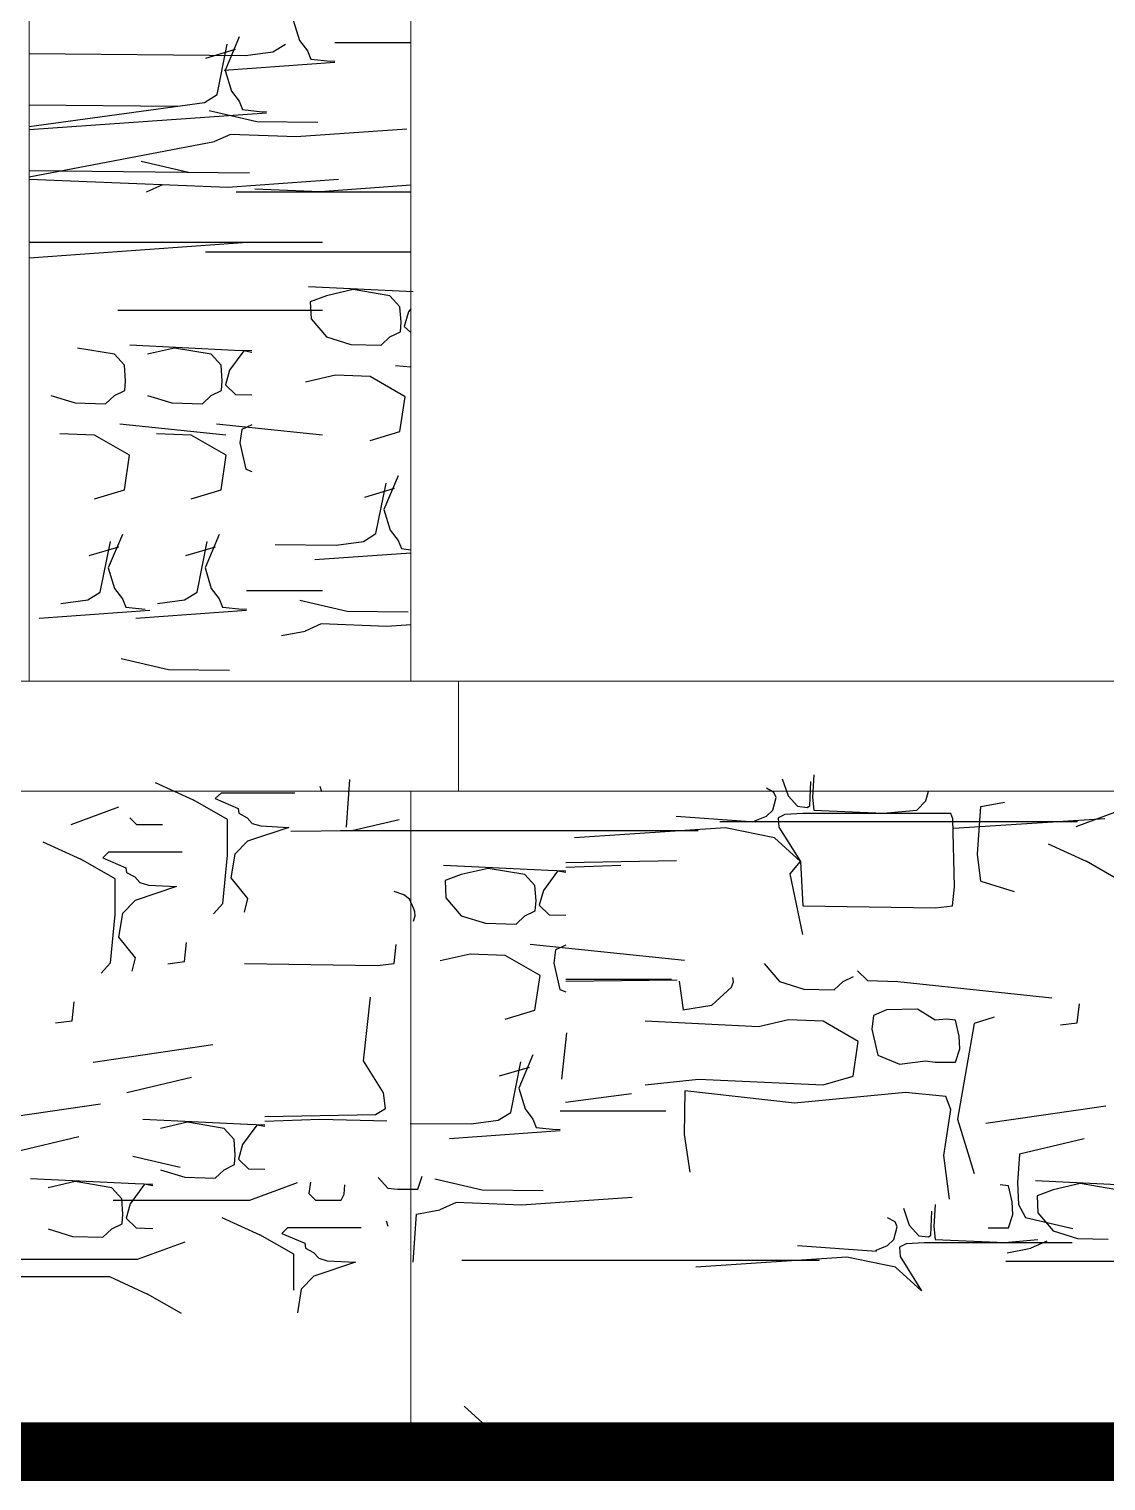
# Model space of a CAD drawing. Header units: millimetres. Extents: x 85048 to 158814, y 1395 to 38919.
# Drawn here: x 125186 to 126653, y 23374 to 25353 of the extents above; entities that cross this region are included whole.
import ezdxf

# ---------------------------------------------------------------- set-up
doc = ezdxf.new("R2010")
doc.units = ezdxf.units.MM
doc.layers.add('hatches', color=8, linetype='Continuous')
doc.layers.add('wall', color=5, linetype='Continuous')

msp = doc.modelspace()

# ---------------------------------------------------------------- linework, layer by layer
at = {"layer": 'hatches', "color": 252, "ltscale": 50, "true_color": 0x8f9991}
for p, q in [((125545.7, 25365.6, -445.2), (125554.3, 25337.6, -445.2)), ((125442, 25264, -222.3), (125455.7, 25332.9, -222.3)), ((125472.1, 25342.5, -222.3), (125452.8, 25296.8, -222.3)), ((125517.8, 25322.1, -445.2), (125535, 25332.9, -445.2)), ((125554.3, 25337.6, -445.2), (125565, 25323.6, -445.2)), ((125706, 25334.3, -445.2), (125602.3, 25334.3, -445.2)), ((125185.9, 25319.8, -445.2), (125480.9, 25317.1, -445.2)), ((125426.6, 25313.6, -222.3), (125467.2, 25325.7, -222.3)), ((125480.9, 25317.1, -445.2), (125517.8, 25322.1, -445.2)), ((125565, 25323.6, -445.2), (125569.5, 25312.4, -445.2)), ((125569.5, 25312.4, -445.2), (125596.3, 25309.5, -445.2)), ((125602.3, 25307.7, -445.2), (125451.5, 25297, -445.2)), ((125452.8, 25296.8, -222.3), (125461.4, 25268.7, -222.3)), ((125596.3, 25309.5, -445.2), (125602.3, 25309.8, -445.2)), ((125185.9, 25220.4, -222.3), (125424.9, 25253.3, -222.3)), ((125424.9, 25253.3, -222.3), (125442, 25264, -222.3)), ((125461.4, 25268.7, -222.3), (125472.1, 25254.8, -222.3)), ((125472.1, 25254.8, -222.3), (125476.6, 25243.5, -222.3)), ((125185.9, 25250.1, -222.3), (125388, 25248.2, -222.3)), ((125509.4, 25238.8, -222.3), (125185.9, 25215.8, -222.3)), ((125431.4, 25242.1, -445.2), (125495.9, 25227.1, -445.2)), ((125476.6, 25243.5, -222.3), (125503.3, 25240.6, -222.3)), ((125503.3, 25240.6, -222.3), (125509.4, 25241, -222.3)), ((125495.9, 25227.1, -445.2), (125579, 25226.3, -445.2)), ((125700.3, 25217, -445.2), (125549.5, 25206.2, -445.2)), ((125185.9, 25151.7, -445.2), (125438.3, 25200, -445.2)), ((125460.3, 25209.7, -445.2), (125438.3, 25200, -445.2)), ((125549.5, 25206.2, -445.2), (125460.3, 25209.7, -445.2)), ((125338.5, 25173.3, -222.3), (125402.9, 25158.2, -222.3)), ((125185.9, 25160.3, -222.3), (125486, 25157.4, -222.3)), ((125456.6, 25137.4, -222.3), (125185.9, 25148, -222.3)), ((125367.4, 25140.9, -222.3), (125345.4, 25131.1, -222.3)), ((125607.4, 25148.1, -222.3), (125456.6, 25137.4, -222.3)), ((125582.5, 25131.6, -222.3), (125493.3, 25135.1, -222.3)), ((125706, 25140.4, -222.3), (125582.5, 25131.6, -222.3)), ((125468, 25131.6, -222.3), (125706, 25131.6, -222.3)), ((125489.5, 25062.7, 0.5), (125185.9, 25041.1, 0.5)), ((125185.9, 25062.7, 0.5), (125585.7, 25062.7, 0.5)), ((125426.3, 25049.6, -3.3), (125706, 25049.6, -3.3)), ((125566.7, 25002.4, -222.3), (125709.3, 24995.4, -222.3)), ((125627.5, 24998.1, -222.3), (125590.9, 24989.6, -222.3)), ((125677.5, 24989.6, -222.3), (125627.5, 24998.1, -222.3)), ((125590.9, 24989.6, -222.3), (125569, 24981.6, -222.3)), ((125569, 24981.6, -222.3), (125570, 24958.1, -222.3)), ((125691.1, 24974.7, -222.3), (125677.5, 24989.6, -222.3)), ((125306.8, 24969.9, 219.6), (125585.7, 24969.9, 219.6)), ((125570, 24958.1, -222.3), (125590.9, 24933.6, -222.3)), ((125692.7, 24953.7, -222.3), (125691.1, 24974.7, -222.3)), ((125702.8, 24967.7, -222.3), (125697, 24948, -222.3)), ((125706, 24972, -222.3), (125702.8, 24967.7, -222.3)), ((125677.5, 24933.6, -222.3), (125691.7, 24940.4, -222.3)), ((125691.7, 24940.4, -222.3), (125692.7, 24953.7, -222.3)), ((125697, 24948, -222.3), (125706, 24939.5, -222.3)), ((125302, 24910, 0.5), (125252, 24918.5, 0.5)), ((125322.9, 24922.8, 0.5), (125465.6, 24915.8, 0.5)), ((125383.8, 24918.5, 0.5), (125347.1, 24910, 0.5)), ((125433.8, 24910, 0.5), (125383.8, 24918.5, 0.5)), ((125590.9, 24933.6, -222.3), (125624, 24923.2, -222.3)), ((125624, 24923.2, -222.3), (125665.6, 24922.2, -222.3)), ((125665.6, 24922.2, -222.3), (125677.5, 24933.6, -222.3)), ((125315.6, 24895.1, 0.5), (125302, 24910, 0.5)), ((125447.4, 24895.1, 0.5), (125433.8, 24910, 0.5)), ((125478.4, 24914.8, 0.5), (125459.1, 24888.1, 0.5)), ((125465.6, 24915.8, 0.5), (125489.5, 24915.1, 0.5)), ((125489.5, 24912.6, 0.5), (125478.4, 24914.8, 0.5)), ((125317.2, 24874, 0.5), (125315.6, 24895.1, 0.5)), ((125449, 24874, 0.5), (125447.4, 24895.1, 0.5)), ((125459.1, 24888.1, 0.5), (125453.3, 24868.4, 0.5)), ((125603.1, 24881.4, -222.3), (125562.2, 24872, -222.3)), ((125650.6, 24879.6, -222.3), (125603.1, 24881.4, -222.3)), ((125698.2, 24851.9, -222.3), (125650.6, 24879.6, -222.3)), ((125685, 24894.9, -226.1), (125706, 24892.7, -226.1)), ((125302, 24854, 0.5), (125316.2, 24860.8, 0.5)), ((125316.2, 24860.8, 0.5), (125317.2, 24874, 0.5)), ((125433.8, 24854, 0.5), (125448, 24860.8, 0.5)), ((125448, 24860.8, 0.5), (125449, 24874, 0.5)), ((125453.3, 24868.4, 0.5), (125467.1, 24855.3, 0.5)), ((125215.3, 24854, 0.5), (125248.5, 24843.6, 0.5)), ((125248.5, 24843.6, 0.5), (125290.1, 24842.6, 0.5)), ((125290.1, 24842.6, 0.5), (125302, 24854, 0.5)), ((125347.1, 24854, 0.5), (125380.3, 24843.6, 0.5)), ((125380.3, 24843.6, 0.5), (125421.9, 24842.6, 0.5)), ((125421.9, 24842.6, 0.5), (125433.8, 24854, 0.5)), ((125467.1, 24855.3, 0.5), (125489.5, 24854.6, 0.5)), ((125691.1, 24804.7, -222.3), (125698.2, 24851.9, -222.3)), ((125275, 24799.9, 0.5), (125227.6, 24801.7, 0.5)), ((125322.7, 24772.3, 0.5), (125275, 24799.9, 0.5)), ((125309.5, 24815.2, -3.3), (125453.9, 24800.1, -3.3)), ((125406.8, 24799.9, 0.5), (125359.4, 24801.7, 0.5)), ((125454.5, 24772.3, 0.5), (125406.8, 24799.9, 0.5)), ((125441.3, 24815.2, -3.3), (125585.7, 24800.1, -3.3)), ((125475.5, 24807.5, 0.5), (125473.1, 24789.2, 0.5)), ((125489.5, 24814, 0.5), (125475.5, 24807.5, 0.5)), ((125650.6, 24792.6, -222.3), (125691.1, 24804.7, -222.3)), ((125473.1, 24789.2, 0.5), (125481.2, 24753.5, 0.5)), ((125315.6, 24725.1, 0.5), (125322.7, 24772.3, 0.5)), ((125447.4, 24725.1, 0.5), (125454.5, 24772.3, 0.5)), ((125481.2, 24753.5, 0.5), (125489.5, 24750.1, 0.5)), ((125688.5, 24744.1, -222.3), (125669.2, 24698.3, -222.3)), ((125275, 24713, 0.5), (125315.6, 24725.1, 0.5)), ((125406.8, 24713, 0.5), (125447.4, 24725.1, 0.5)), ((125643.1, 24715.2, -222.3), (125683.6, 24727.3, -222.3)), ((125658.4, 24665.6, -222.3), (125672.1, 24734.4, -222.3)), ((125669.2, 24698.3, -222.3), (125677.8, 24670.2, -222.3)), ((125312.9, 24664.5, 0.5), (125293.7, 24618.7, 0.5)), ((125444.7, 24664.5, 0.5), (125425.5, 24618.7, 0.5)), ((125641.3, 24654.8, -222.3), (125658.4, 24665.6, -222.3)), ((125677.8, 24670.2, -222.3), (125688.5, 24656.3, -222.3)), ((125267.5, 24635.5, 0.5), (125308.1, 24647.7, 0.5)), ((125282.9, 24585.9, 0.5), (125296.6, 24654.8, 0.5)), ((125399.3, 24635.5, 0.5), (125439.9, 24647.7, 0.5)), ((125414.7, 24585.9, 0.5), (125428.4, 24654.8, 0.5)), ((125521.3, 24650.5, -222.3), (125604.4, 24649.7, -222.3)), ((125706, 24639, -222.3), (125575, 24629.7, -222.3)), ((125604.4, 24649.7, -222.3), (125641.3, 24654.8, -222.3)), ((125688.5, 24656.3, -222.3), (125693, 24645.1, -222.3)), ((125693, 24645.1, -222.3), (125706, 24643.6, -222.3)), ((125293.7, 24618.7, 0.5), (125302.3, 24590.6, 0.5)), ((125425.5, 24618.7, 0.5), (125434.1, 24590.6, 0.5)), ((125265.8, 24575.2, 0.5), (125282.9, 24585.9, 0.5)), ((125302.3, 24590.6, 0.5), (125312.9, 24576.7, 0.5)), ((125397.6, 24575.2, 0.5), (125414.7, 24585.9, 0.5)), ((125434.1, 24590.6, 0.5), (125444.7, 24576.7, 0.5)), ((125585.7, 24587.4, 0.5), (125482, 24587.4, 0.5)), ((125350.2, 24560.8, 0.5), (125199.4, 24550, 0.5)), ((125228.9, 24570.1, 0.5), (125265.8, 24575.2, 0.5)), ((125312.9, 24576.7, 0.5), (125317.5, 24565.4, 0.5)), ((125317.5, 24565.4, 0.5), (125344.2, 24562.5, 0.5)), ((125482, 24560.8, 0.5), (125331.2, 24550, 0.5)), ((125360.7, 24570.1, 0.5), (125397.6, 24575.2, 0.5)), ((125444.7, 24576.7, 0.5), (125449.3, 24565.4, 0.5)), ((125449.3, 24565.4, 0.5), (125476, 24562.5, 0.5)), ((125476, 24562.5, 0.5), (125482, 24562.9, 0.5)), ((125554.9, 24574.8, -222.3), (125619.3, 24559.8, -222.3)), ((125619.3, 24559.8, -222.3), (125702.4, 24559, -222.3)), ((125583.8, 24542.4, -222.3), (125561.8, 24532.6, -222.3)), ((125673, 24538.9, -222.3), (125583.8, 24542.4, -222.3)), ((125706, 24541.3, -222.3), (125673, 24538.9, -222.3)), ((125529.8, 24526.5, -222.3), (125561.8, 24532.6, -222.3)), ((125311.2, 24495.2, 0.5), (125375.6, 24480.2, 0.5)), ((125375.6, 24480.2, 0.5), (125458.7, 24479.4, 0.5)), ((125357.8, 24326.3, -52.2), (125409.6, 24302.5, 3.8)), ((125618.5, 24265.3, 3.8), (125623, 24330.4, 3.8)), ((126211.9, 24331.3), (126219.8, 24308.2)), ((126249.3, 24294.7), (126250.7, 24327.5)), ((126254.9, 24336.6), (126253.2, 24306.4)), ((125456, 24275.9, 3.8), (125409.6, 24302.5, 3.8)), ((125447.8, 24312.3, 3.8), (125439.4, 24304.3, 3.8)), ((125439.4, 24304.3, 3.8), (125470.9, 24290.9, 3.8)), ((125447.8, 24312.3, 3.8), (125547.7, 24312.3, 3.8)), ((125584.7, 24313.6, 3.8), (125582.3, 24320.9, 3.8)), ((126200.5, 24312.7), (126190.3, 24318.4)), ((126198.9, 24288.6), (126203.6, 24306)), ((126203.6, 24306), (126200.5, 24312.7)), ((126219.8, 24308.2), (126232.6, 24293.9)), ((126253.2, 24306.4), (126254.9, 24288.6)), ((126407.7, 24301.2), (126411.4, 24314.3)), ((125243, 24269.1, -40.3), (125308, 24293, -40.3)), ((125470.9, 24290.9, 3.8), (125471.8, 24284.3, 3.8)), ((125471.8, 24284.3, 3.8), (125482.8, 24278.2, 3.8)), ((126190.3, 24280.6), (126198.9, 24288.6)), ((126215.6, 24282.9), (126206.6, 24278.1)), ((126240, 24284.1), (126215.6, 24282.9)), ((126232.6, 24293.9), (126245.8, 24292.2)), ((126441.7, 24284.1), (126240, 24284.1)), ((126245.8, 24292.2), (126249.3, 24294.7)), ((126254.9, 24288.6), (126350, 24284.5)), ((126350, 24284.5), (126395.1, 24288.6)), ((126395.1, 24288.6), (126407.7, 24301.2)), ((126444.2, 24276.7), (126441.7, 24284.1)), ((126477.9, 24228.4), (126482.4, 24293.5)), ((126482.4, 24293.5), (126514.5, 24299.7)), ((126612.3, 24266.4, -40.3), (126677.3, 24290.3, -40.3)), ((125323.2, 24278, -40.3), (125332.4, 24269.1, -40.3)), ((125332.4, 24269.1, -40.3), (125367.4, 24269.1, -40.3)), ((125456.2, 24227.1, 3.8), (125456, 24275.9, 3.8)), ((125482.8, 24278.2, 3.8), (125489.9, 24270.6, 3.8)), ((125539.9, 24265.1, 3.8), (125483.4, 24246.2, 3.8)), ((125489.9, 24270.6, 3.8), (125501.4, 24267.1, 3.8)), ((125501.4, 24267.1, 3.8), (125539.9, 24265.1, 3.8)), ((125690.1, 24275.5, -96.3), (125625.6, 24260.4, -96.3)), ((126134.6, 24264.4), (125929, 24251.1)), ((126067.6, 24280.6), (126175.1, 24272.7)), ((126127, 24273.2, 110.9), (126614.4, 24273.2, 110.9)), ((126201.3, 24251.1), (126134.6, 24264.4)), ((126174.6, 24274.1), (126190.3, 24280.6)), ((126175.1, 24272.7), (126174.6, 24274.1)), ((126206.6, 24278.1), (126207.3, 24265.2)), ((126207.3, 24265.2), (126236.6, 24218.7)), ((126446.4, 24184.2), (126444.2, 24276.7)), ((126651.5, 24276.9, -112), (126445.9, 24263.7, -112)), ((125204.7, 24245.5, -40.3), (125256.5, 24221.8, 15.7)), ((125483.4, 24246.2, 3.8), (125466.2, 24228.5, 3.8)), ((125625.6, 24260.4, -96.3), (125542.5, 24259.7, -96.3)), ((125610.1, 24260.7, 222.9), (126097.5, 24260.7, 222.9)), ((126236.6, 24218.7), (126201.3, 24251.1)), ((125294.7, 24231.6, 15.7), (125286.4, 24223.5, 15.7)), ((125286.4, 24223.5, 15.7), (125317.8, 24210.1, 15.7)), ((125294.7, 24231.6, 15.7), (125394.6, 24231.6, 15.7)), ((125449.7, 24161.2, 3.8), (125456.2, 24227.1, 3.8)), ((125466.2, 24228.5, 3.8), (125460.8, 24196.2, 3.8)), ((126482.4, 24192), (126477.9, 24228.4)), ((126574.1, 24242.8, -40.3), (126625.8, 24219, 15.7)), ((125302.9, 24195.2, 15.7), (125256.5, 24221.8, 15.7)), ((125317.8, 24210.1, 15.7), (125318.7, 24203.6, 15.7)), ((125318.7, 24203.6, 15.7), (125329.7, 24197.5, 15.7)), ((125750.4, 24213.6, 3.8), (125893, 24206.6, 3.8)), ((125811.3, 24209.3, 3.8), (125774.6, 24200.8, 3.8)), ((125861.2, 24200.8, 3.8), (125811.3, 24209.3, 3.8)), ((125905.9, 24205.6, 3.8), (125886.6, 24178.9, 3.8)), ((125893, 24206.6, 3.8), (125917, 24205.9, 3.8)), ((125917, 24203.4, 3.8), (125905.9, 24205.6, 3.8)), ((125917, 24217.2, 3.8), (126067.8, 24219.9, 3.8)), ((125917, 24210.8, 3.8), (125991.8, 24213.7, 3.8)), ((126222.7, 24201.6), (126236.6, 24218.7)), ((126236.6, 24218.7), (126240, 24158.2)), ((126672.3, 24192.4, 15.7), (126625.8, 24219, 15.7)), ((125303.1, 24146.4, 15.7), (125302.9, 24195.2, 15.7)), ((125329.7, 24197.5, 15.7), (125336.9, 24189.8, 15.7)), ((125386.8, 24184.4, 15.7), (125330.3, 24165.5, 15.7)), ((125336.9, 24189.8, 15.7), (125348.3, 24186.3, 15.7)), ((125348.3, 24186.3, 15.7), (125386.8, 24184.4, 15.7)), ((125460.8, 24196.2, 3.8), (125483.4, 24168.3, 3.8)), ((125774.6, 24200.8, 3.8), (125752.8, 24192.7, 3.8)), ((125752.8, 24192.7, 3.8), (125753.7, 24169.3, 3.8)), ((125874.9, 24185.9, 3.8), (125861.2, 24200.8, 3.8)), ((125876.5, 24164.8, 3.8), (125874.9, 24185.9, 3.8)), ((126239.8, 24119), (126222.7, 24201.6)), ((126443.7, 24158.2), (126446.4, 24184.2)), ((126482.4, 24192), (126528.1, 24177.6)), ((125330.3, 24165.5, 15.7), (125313.2, 24147.8, 15.7)), ((125483.4, 24168.3, 3.8), (125478.9, 24149.7, 3.8)), ((125696.4, 24173.3, 3.8), (125683.2, 24177.8, 3.8)), ((125704.2, 24167.5, 3.8), (125696.4, 24173.3, 3.8)), ((125709.8, 24154, 3.8), (125704.2, 24167.5, 3.8)), ((125753.7, 24169.3, 3.8), (125774.6, 24144.7, 3.8)), ((125875.5, 24151.6, 3.8), (125876.5, 24164.8, 3.8)), ((125886.6, 24178.9, 3.8), (125880.7, 24159.2, 3.8)), ((125296.6, 24080.5, 15.7), (125303.1, 24146.4, 15.7)), ((125313.2, 24147.8, 15.7), (125307.7, 24115.5, 15.7)), ((125437, 24147.3, 3.8), (125449.7, 24161.2, 3.8)), ((125709.5, 24137.1, 3.8), (125711.8, 24144.4, 3.8)), ((125711.2, 24150.2, 3.8), (125709.8, 24154, 3.8)), ((125711.8, 24144.4, 3.8), (125711.2, 24150.2, 3.8)), ((125774.6, 24144.7, 3.8), (125807.8, 24134.4, 3.8)), ((125849.3, 24133.4, 3.8), (125861.2, 24144.7, 3.8)), ((125861.2, 24144.7, 3.8), (125875.5, 24151.6, 3.8)), ((125880.7, 24159.2, 3.8), (125894.6, 24146.1, 3.8)), ((125894.6, 24146.1, 3.8), (125917, 24145.4, 3.8)), ((126240, 24158.2), (126420.8, 24155.4)), ((126420.8, 24155.4), (126443.7, 24158.2)), ((125807.8, 24134.4, 3.8), (125849.3, 24133.4, 3.8)), ((125307.7, 24115.5, 15.7), (125330.3, 24087.5, 15.7)), ((125397.7, 24082.1, 3.8), (125400.4, 24108.1, 3.8)), ((125683.2, 24079.4, 3.8), (125686, 24105.4, 3.8)), ((125868.7, 24106), (126078.7, 24084)), ((125917, 24104.8, 3.8), (125902.9, 24098.3, 3.8)), ((125330.3, 24087.5, 15.7), (125325.8, 24069, 15.7)), ((125786.8, 24092.5, 3.8), (125746, 24083.1, 3.8)), ((125834.3, 24090.7, 3.8), (125786.8, 24092.5, 3.8)), ((125882, 24063.1, 3.8), (125834.3, 24090.7, 3.8)), ((125902.9, 24098.3, 3.8), (125900.6, 24080, 3.8)), ((125283.9, 24066.5, 15.7), (125296.6, 24080.5, 15.7)), ((125374.8, 24079.3, 3.8), (125397.7, 24082.1, 3.8)), ((125479.5, 24079.4, 3.8), (125660.4, 24076.7, 3.8)), ((125660.4, 24076.7, 3.8), (125683.2, 24079.4, 3.8)), ((125900.6, 24080, 3.8), (125908.7, 24044.3, 3.8)), ((126187.2, 24079.5), (126208.1, 24055)), ((126314.3, 24069.4), (126328.1, 24056.3)), ((125874.9, 24015.9, 3.8), (125882, 24063.1, 3.8)), ((125917, 24058.4, 3.8), (126060.9, 24058.4, 3.8)), ((126068.8, 24056.9, 3.8), (125917, 24055.1, 3.8)), ((126071.3, 24055.6), (126076.9, 24016.5)), ((126116.2, 24023), (126143, 24047.3)), ((126143, 24047.3), (126145.3, 24054.6)), ((126145.3, 24054.6), (126144.7, 24060.5)), ((126208.1, 24055), (126241.3, 24044.6)), ((126282.8, 24043.6), (126294.8, 24055)), ((126294.8, 24055), (126309, 24061.8)), ((126328.1, 24056.3), (126369.3, 24055)), ((126369.3, 24055), (126579.2, 24033)), ((125244.6, 24001.4, 15.7), (125247.4, 24027.4, 15.7)), ((125641.4, 23947, 3.8), (125651.1, 24033.9, 3.8)), ((125908.7, 24044.3, 3.8), (125917, 24040.9, 3.8)), ((126241.3, 24044.6), (126282.8, 24043.6)), ((125834.3, 24003.7, 3.8), (125874.9, 24015.9, 3.8)), ((126076.6, 24016.5), (126116.2, 24023)), ((126336.4, 24008.5), (126334.1, 23990.2)), ((126353.9, 24016.6), (126336.4, 24008.5)), ((126396.1, 24017.2), (126353.9, 24016.6)), ((126420.1, 24002.4), (126396.1, 24017.2)), ((126500.6, 24006.6), (126473.2, 23997.8)), ((126613.9, 23998.6, 15.7), (126616.7, 24024.7, 15.7)), ((125221.7, 23998.6, 15.7), (125244.6, 24001.4, 15.7)), ((126179.5, 23993.4), (126025.1, 24001)), ((126220.4, 24002.8), (126179.5, 23993.4)), ((126267.8, 24001), (126220.4, 24002.8)), ((126315.5, 23973.3), (126267.8, 24001)), ((126334.1, 23990.2), (126342.2, 23954.5)), ((126436.2, 24003.8), (126420.1, 24002.4)), ((126447.8, 24002.4), (126436.2, 24003.8)), ((126452.9, 23980.5), (126447.8, 24002.4)), ((126473.2, 23997.8), (126450.8, 23867.5)), ((126591.1, 23995.9, 15.7), (126613.9, 23998.6, 15.7)), ((125273.2, 23945.2, -52.2), (125436.3, 23969.1, -52.2)), ((125918.1, 23984.9, 3.8), (125911.4, 23921.9, 3.8)), ((126308.4, 23926.1), (126315.5, 23973.3)), ((126453.9, 23963.3), (126452.9, 23980.5)), ((125668.8, 23903.3, 3.8), (125641.4, 23947, 3.8)), ((125872.2, 23955.3, 3.8), (125853, 23909.5, 3.8)), ((126342.2, 23954.5), (126371.9, 23942.3)), ((126371.9, 23942.3), (126407, 23946.9)), ((126407, 23946.9), (126420.1, 23945.2)), ((126447.8, 23945.2), (126453.9, 23963.3)), ((125826.8, 23926.3, 3.8), (125867.4, 23938.4, 3.8)), ((125842.2, 23876.7, 3.8), (125855.9, 23945.6, 3.8)), ((126420.1, 23945.2), (126447.8, 23945.2)), ((125406.9, 23924, -108.2), (125319, 23903.1, -108.2)), ((125853, 23909.5, 3.8), (125861.5, 23881.4, 3.8)), ((126025.1, 23914), (126097.8, 23922.1)), ((126097.8, 23922.1), (126267.8, 23914)), ((126267.8, 23914), (126308.4, 23926.1)), ((125120.2, 23864.5, -40.3), (125283.3, 23888.4, -40.3)), ((125671.3, 23881.9, 3.8), (125668.8, 23903.3, 3.8)), ((125916.8, 23890.8, 3.8), (126006.4, 23902.4, 3.8)), ((126079.1, 23906.1), (126078.3, 23846.3)), ((126228.4, 23889), (126079.1, 23906.1)), ((126379.7, 23903.7), (126228.4, 23889)), ((126434.7, 23898.5), (126379.7, 23903.7)), ((126441.4, 23880.5), (126434.7, 23898.5)), ((125340.6, 23867.4, 3.8), (125483.3, 23860.4, 3.8)), ((125507.2, 23871, 3.8), (125658, 23873.7, 3.8)), ((125507.2, 23864.6, 3.8), (125582, 23867.5, 3.8)), ((125582, 23867.5, 3.8), (125673.2, 23865, 3.8)), ((125658, 23873.7, 3.8), (125671.3, 23881.9, 3.8)), ((125825.1, 23866, 3.8), (125842.2, 23876.7, 3.8)), ((125861.5, 23881.4, 3.8), (125872.2, 23867.5, 3.8)), ((125872.2, 23867.5, 3.8), (125876.8, 23856.2, 3.8)), ((126053.4, 23878.2, 3.8), (125909.5, 23878.2, 3.8)), ((126432.1, 23817.9), (126441.4, 23880.5)), ((126450.8, 23867.5), (126473.2, 23793.3)), ((126489.5, 23861.8, -40.3), (126652.6, 23885.7, -40.3)), ((125401.5, 23863.1, 3.8), (125364.8, 23854.6, 3.8)), ((125451.5, 23854.6, 3.8), (125401.5, 23863.1, 3.8)), ((125465.1, 23839.7, 3.8), (125451.5, 23854.6, 3.8)), ((125496.1, 23859.4, 3.8), (125476.8, 23832.7, 3.8)), ((125483.3, 23860.4, 3.8), (125507.2, 23859.7, 3.8)), ((125507.2, 23857.2, 3.8), (125496.1, 23859.4, 3.8)), ((125705.1, 23861.7, 3.8), (125788.2, 23860.9, 3.8)), ((125909.5, 23851.6, 3.8), (125758.7, 23840.8, 3.8)), ((125788.2, 23860.9, 3.8), (125825.1, 23866, 3.8)), ((125876.8, 23856.2, 3.8), (125903.5, 23853.3, 3.8)), ((125903.5, 23853.3, 3.8), (125909.5, 23853.7, 3.8)), ((125253.8, 23843.3, -96.3), (125165.9, 23822.4, -96.3)), ((125466.7, 23818.6, 3.8), (125465.1, 23839.7, 3.8)), ((125476.8, 23832.7, 3.8), (125471, 23813, 3.8)), ((126078.3, 23846.3), (126085.9, 23795.1)), ((126623.1, 23840.6, -96.3), (126535.3, 23819.7, -96.3)), ((125327.2, 23817, -108.2), (125391.6, 23802, -108.2)), ((125465.7, 23805.4, 3.8), (125466.7, 23818.6, 3.8)), ((125471, 23813, 3.8), (125484.8, 23799.9, 3.8)), ((126439.7, 23758.3), (126432.1, 23817.9)), ((126535.3, 23819.7, -96.3), (126532.6, 23780.6, -96.3)), ((125364.8, 23798.5, 3.8), (125398, 23788.2, 3.8)), ((125398, 23788.2, 3.8), (125439.5, 23787.2, 3.8)), ((125439.5, 23787.2, 3.8), (125451.5, 23798.5, 3.8)), ((125451.5, 23798.5, 3.8), (125465.7, 23805.4, 3.8)), ((125484.8, 23799.9, 3.8), (125507.2, 23799.2, 3.8)), ((125715.3, 23771.8, 3.8), (125721.4, 23789.9, 3.8)), ((125187.6, 23786.7, 15.7), (125330.2, 23779.7, 15.7)), ((125248.4, 23782.4, 15.7), (125211.7, 23773.9, 15.7)), ((125298.4, 23773.9, 15.7), (125248.4, 23782.4, 15.7)), ((125312, 23759, 15.7), (125298.4, 23773.9, 15.7)), ((125343.1, 23778.7, 15.7), (125323.7, 23752, 15.7)), ((125330.2, 23779.7, 15.7), (125354.2, 23778.9, 15.7)), ((125354.2, 23776.5, 15.7), (125343.1, 23778.7, 15.7)), ((125486.6, 23757.2, -52.2), (125551.6, 23781, -52.2)), ((125569.3, 23781.4, -52.2), (125566.8, 23766, -52.2)), ((125615.1, 23765, -52.2), (125616, 23778.1, -52.2)), ((125661.6, 23787.7, 3.8), (125674.5, 23773.5, 3.8)), ((125674.5, 23773.5, 3.8), (125687.6, 23771.8, 3.8)), ((125687.6, 23771.8, 3.8), (125715.3, 23771.8, 3.8)), ((125738.6, 23786, 3.8), (125803.1, 23770.9, 3.8)), ((125803.1, 23770.9, 3.8), (125886.2, 23770.2, 3.8)), ((126520.2, 23776.5, -96.3), (126508.6, 23777.9, -96.3)), ((126525.2, 23754.6, -96.3), (126520.2, 23776.5, -96.3)), ((126532.6, 23780.6, -96.3), (126533.9, 23751.1, -96.3)), ((126556.9, 23784, 15.7), (126699.5, 23776.9, 15.7)), ((126581.1, 23771.1, 15.7), (126559.2, 23763.1, 15.7)), ((126617.8, 23779.7, 15.7), (126581.1, 23771.1, 15.7)), ((126667.7, 23771.1, 15.7), (126617.8, 23779.7, 15.7)), ((125300.3, 23757.2, -52.2), (125486.6, 23757.2, -52.2)), ((125313.6, 23737.9, 15.7), (125312, 23759, 15.7)), ((125323.7, 23752, 15.7), (125317.9, 23732.3, 15.7)), ((125566.8, 23766, -52.2), (125576, 23757.2, -52.2)), ((125576, 23757.2, -52.2), (125611, 23757.2, -52.2)), ((125611, 23757.2, -52.2), (125615.1, 23765, -52.2)), ((125767.6, 23753.6, 3.8), (125745.6, 23743.8, 3.8)), ((125856.7, 23750.1, 3.8), (125767.6, 23753.6, 3.8)), ((126007.5, 23760.8, 3.8), (125856.7, 23750.1, 3.8)), ((126420.1, 23751.3, 3.8), (126418.4, 23721.1, 3.8)), ((126526.3, 23737.4, -96.3), (126525.2, 23754.6, -96.3)), ((126533.9, 23751.1, -96.3), (126543.5, 23733.5, -96.3)), ((126559.2, 23763.1, 15.7), (126560.2, 23739.7, 15.7)), ((125312.6, 23724.6, 15.7), (125313.6, 23737.9, 15.7)), ((125317.9, 23732.3, 15.7), (125331.7, 23719.2, 15.7)), ((125448.3, 23733.6, -52.2), (125500.1, 23709.8, 3.8)), ((125709, 23672.6, 3.8), (125713.5, 23737.7, 3.8)), ((125713.5, 23737.7, 3.8), (125745.6, 23743.8, 3.8)), ((126365.7, 23727.5, 3.8), (126355.5, 23733.1, 3.8)), ((126377.1, 23746, 3.8), (126384.9, 23722.9, 3.8)), ((126414.4, 23709.5, 3.8), (126415.9, 23742.2, 3.8)), ((126520.2, 23719.4, -96.3), (126526.3, 23737.4, -96.3)), ((126543.5, 23733.5, -96.3), (126607.9, 23718.5, -96.3)), ((126560.2, 23739.7, 15.7), (126581.1, 23715.1, 15.7)), ((125211.7, 23717.8, 15.7), (125244.9, 23707.5, 15.7)), ((125286.5, 23706.5, 15.7), (125298.4, 23717.8, 15.7)), ((125298.4, 23717.8, 15.7), (125312.6, 23724.6, 15.7)), ((125331.7, 23719.2, 15.7), (125354.2, 23718.4, 15.7)), ((125546.5, 23683.2, 3.8), (125500.1, 23709.8, 3.8)), ((125538.3, 23719.6, 3.8), (125530, 23711.6, 3.8)), ((125530, 23711.6, 3.8), (125561.4, 23698.2, 3.8)), ((125538.3, 23719.6, 3.8), (125638.2, 23719.6, 3.8)), ((125675.2, 23720.9, 3.8), (125672.8, 23728.2, 3.8)), ((126364.1, 23703.3, 3.8), (126368.7, 23720.7, 3.8)), ((126368.7, 23720.7, 3.8), (126365.7, 23727.5, 3.8)), ((126384.9, 23722.9, 3.8), (126397.8, 23708.6, 3.8)), ((126411, 23706.9, 3.8), (126414.4, 23709.5, 3.8)), ((126418.4, 23721.1, 3.8), (126420.1, 23703.3, 3.8)), ((126492.4, 23719.4, -96.3), (126520.2, 23719.4, -96.3)), ((126581.1, 23715.1, 15.7), (126614.3, 23704.8, 15.7)), ((125244.9, 23707.5, 15.7), (125286.5, 23706.5, 15.7)), ((125333.5, 23676.4, -40.3), (125398.5, 23700.3, -40.3)), ((125561.4, 23698.2, 3.8), (125562.3, 23691.7, 3.8)), ((125562.3, 23691.7, 3.8), (125573.3, 23685.6, 3.8)), ((126232.7, 23695.3, 3.8), (126340.3, 23687.4, 3.8)), ((126339.8, 23688.8, 3.8), (126355.5, 23695.3, 3.8)), ((126355.5, 23695.3, 3.8), (126364.1, 23703.3, 3.8)), ((126380.8, 23697.6, 3.8), (126371.8, 23692.8, 3.8)), ((126371.8, 23692.8, 3.8), (126372.5, 23680, 3.8)), ((126405.1, 23698.8, 3.8), (126380.8, 23697.6, 3.8)), ((126397.8, 23708.6, 3.8), (126411, 23706.9, 3.8)), ((126606.9, 23698.8, 3.8), (126405.1, 23698.8, 3.8)), ((126420.1, 23703.3, 3.8), (126515.1, 23699.2, 3.8)), ((126515.1, 23699.2, 3.8), (126560.3, 23703.3, 3.8)), ((126518.4, 23685.3, -96.3), (126550.4, 23691.4, -96.3)), ((126572.4, 23701.2, -96.3), (126550.4, 23691.4, -96.3)), ((126614.3, 23704.8, 15.7), (126655.8, 23703.8, 15.7)), ((125147.2, 23676.4, -40.3), (125333.5, 23676.4, -40.3)), ((125546.7, 23634.4, 3.8), (125546.5, 23683.2, 3.8)), ((125573.3, 23685.6, 3.8), (125580.5, 23677.9, 3.8)), ((125630.4, 23672.4, 3.8), (125573.9, 23653.5, 3.8)), ((125580.5, 23677.9, 3.8), (125591.9, 23674.4, 3.8)), ((125591.9, 23674.4, 3.8), (125630.4, 23672.4, 3.8)), ((125775.2, 23675.4, 226.6), (126262.7, 23675.4, 226.6)), ((126299.8, 23679.1, 3.8), (126094.2, 23665.9, 3.8)), ((126366.4, 23665.9, 3.8), (126299.8, 23679.1, 3.8)), ((126340.3, 23687.4, 3.8), (126339.8, 23688.8, 3.8)), ((126372.5, 23680, 3.8), (126401.8, 23633.4, 3.8)), ((126516.6, 23673.7, -40.3), (126702.9, 23673.7, -40.3)), ((125066.4, 23652.8, -40.3), (125295.3, 23652.8, -40.3)), ((125295.3, 23652.8, -40.3), (125347, 23629.1, 15.7)), ((125573.9, 23653.5, 3.8), (125556.7, 23635.8, 3.8)), ((126401.8, 23633.4, 3.8), (126366.4, 23665.9, 3.8)), ((125556.7, 23635.8, 3.8), (125551.3, 23603.5, 3.8)), ((125393.5, 23602.5, 15.7), (125347, 23629.1, 15.7)), ((125813.9, 23443.8, -110.1), (125778.6, 23476.2, -110.1))]:
    msp.add_line(p, q, dxfattribs=at)
at = {"layer": 'wall', "color": 250, "linetype": 'Continuous', "lineweight": 15, "ltscale": 0.13}
for p, q in [((125186, 27169.4, 0.5), (125185.9, 24464.3, 0.5)), ((125706, 24464.3, 0.5), (125706, 27169.4, 0.5)), ((125706, 27045.7, 0.5), (125706, 24464.3, 0.5)), ((121483.5, 24464.3), (132440.9, 24464.3)), ((121483.5, 24464.3, 0.5), (125771, 24464.3, 0.5)), ((125771, 24464.3, 0.5), (121483.5, 24464.3, 0.5)), ((125771, 24314.3, 1.4), (125771, 24464.3, 1.4)), ((132440.9, 24464.3), (126480.9, 24464.3)), ((125771, 24314.3, 0.5), (121483.5, 24314.3, 0.3)), ((121545.1, 24314.3), (132440.9, 24314.3)), ((125706, 24314.3, 0.5), (125706, 23414.3, 0.5)), ((125706, 23414.3, 0.5), (125706, 24314.3, 0.5))]:
    msp.add_line(p, q, dxfattribs=at)
at = {"layer": 'wall', "color": 250, "linetype": 'Continuous', "lineweight": 15, "ltscale": 0.13, "const_width": 80}
msp.add_lwpolyline([(135491.3, 23414.3), (109650.4, 23414.3)], dxfattribs=at)

doc.saveas('drawing.dxf')
